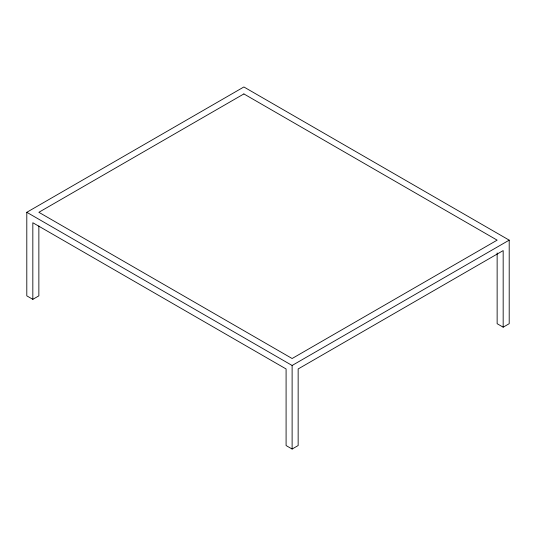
<?xml version="1.0" encoding="UTF-8"?>
<svg xmlns="http://www.w3.org/2000/svg" width="536" height="536" viewBox="0 0 536 536"><rect width="100%" height="100%" fill="white"/><g stroke="black" fill="none" stroke-linecap="round" stroke-linejoin="round"><path stroke-width="0.8" d="M38.86 225.917L38.86 295.852L32.83 299.336L26.8 295.852L26.8 212.296L243.88 86.966L509.2 240.148L509.2 323.704L503.17 327.181L497.14 323.704L497.14 252.938M26.8 212.296L292.12 365.478L509.2 240.148M32.83 299.336L32.83 222.742L286.09 368.962L286.09 445.55L292.12 449.034L298.15 445.55L298.15 368.962L503.17 250.593L503.17 327.181M292.12 365.478L292.12 449.034M243.88 93.927L38.86 212.296L292.12 358.517L497.14 240.148L243.88 93.927"/></g></svg>
